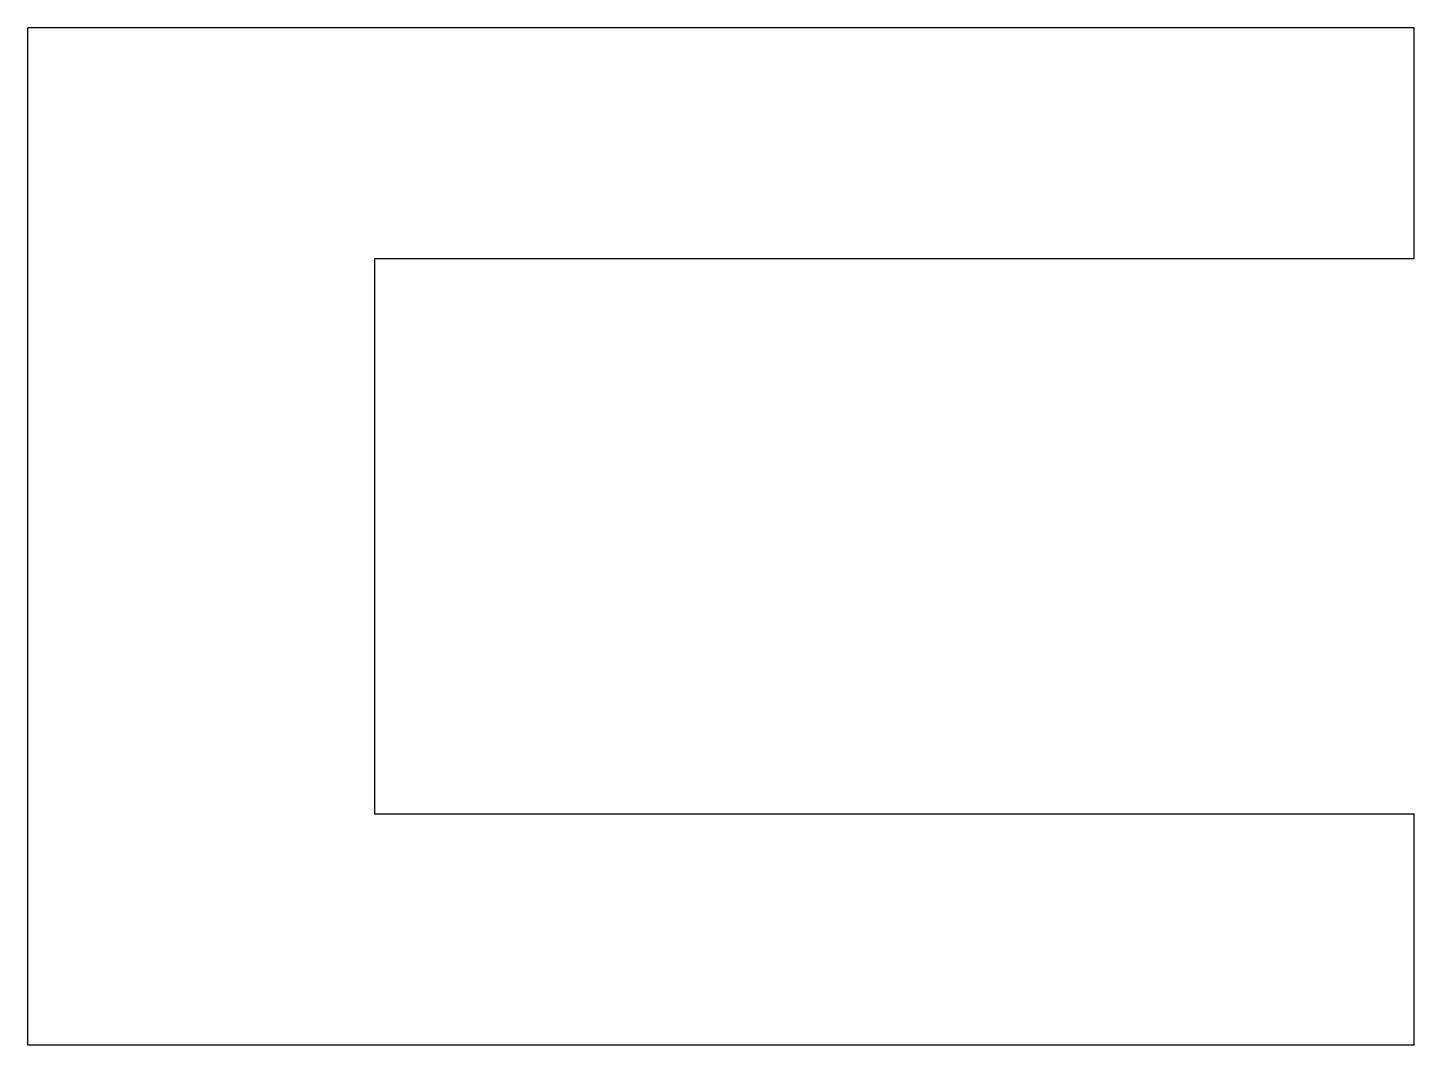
# Model space of a CAD drawing. Header units: metres. Extents: x -27.5 to 2.5, y -22 to 0.
import ezdxf

# ---------------------------------------------------------------- set-up
doc = ezdxf.new("R2010")
doc.units = ezdxf.units.M

msp = doc.modelspace()

# ---------------------------------------------------------------- linework, layer by layer
for points in [[(2.5, 0), (1.9, 0), (1.3, 0), (0.7, 0), (0.1, 0), (-0.5, 0), (-1.1, 0), (-1.7, 0), (-2.3, 0), (-2.9, 0), (-3.5, 0), (-4.1, 0), (-4.7, 0), (-5.3, 0), (-5.9, 0), (-6.5, 0), (-7.1, 0), (-7.7, 0), (-8.3, 0), (-8.9, 0), (-9.5, 0), (-10.1, 0), (-10.7, 0), (-11.3, 0), (-11.9, 0), (-12.5, 0), (-13.1, 0), (-13.7, 0), (-14.3, 0), (-14.9, 0), (-15.5, 0), (-16.1, 0), (-16.7, 0), (-17.3, 0), (-17.9, 0), (-18.5, 0), (-19.1, 0), (-19.7, 0), (-20.3, 0), (-20.9, 0), (-21.5, 0), (-22.1, 0), (-22.7, 0), (-23.3, 0), (-23.9, 0), (-24.5, 0), (-25.1, 0), (-25.7, 0), (-26.3, 0), (-26.9, 0), (-27.5, 0)], [(-27.5, -22), (-27.5, -21.56), (-27.5, -21.12), (-27.5, -20.68), (-27.5, -20.24), (-27.5, -19.8), (-27.5, -19.36), (-27.5, -18.92), (-27.5, -18.48), (-27.5, -18.04), (-27.5, -17.6), (-27.5, -17.16), (-27.5, -16.72), (-27.5, -16.28), (-27.5, -15.84), (-27.5, -15.4), (-27.5, -14.96), (-27.5, -14.52), (-27.5, -14.08), (-27.5, -13.64), (-27.5, -13.2), (-27.5, -12.76), (-27.5, -12.32), (-27.5, -11.88), (-27.5, -11.44), (-27.5, -11), (-27.5, -10.56), (-27.5, -10.12), (-27.5, -9.68), (-27.5, -9.24), (-27.5, -8.8), (-27.5, -8.36), (-27.5, -7.92), (-27.5, -7.48), (-27.5, -7.04), (-27.5, -6.6), (-27.5, -6.16), (-27.5, -5.72), (-27.5, -5.28), (-27.5, -4.84), (-27.5, -4.4), (-27.5, -3.96), (-27.5, -3.52), (-27.5, -3.08), (-27.5, -2.64), (-27.5, -2.2), (-27.5, -1.76), (-27.5, -1.32), (-27.5, -0.88), (-27.5, -0.44), (-27.5, 0)], [(2.5, -5), (2.5, -4.9), (2.5, -4.8), (2.5, -4.7), (2.5, -4.6), (2.5, -4.5), (2.5, -4.4), (2.5, -4.3), (2.5, -4.2), (2.5, -4.1), (2.5, -4), (2.5, -3.9), (2.5, -3.8), (2.5, -3.7), (2.5, -3.6), (2.5, -3.5), (2.5, -3.4), (2.5, -3.3), (2.5, -3.2), (2.5, -3.1), (2.5, -3), (2.5, -2.9), (2.5, -2.8), (2.5, -2.7), (2.5, -2.6), (2.5, -2.5), (2.5, -2.4), (2.5, -2.3), (2.5, -2.2), (2.5, -2.1), (2.5, -2), (2.5, -1.9), (2.5, -1.8), (2.5, -1.7), (2.5, -1.6), (2.5, -1.5), (2.5, -1.4), (2.5, -1.3), (2.5, -1.2), (2.5, -1.1), (2.5, -1), (2.5, -0.9), (2.5, -0.8), (2.5, -0.7), (2.5, -0.6), (2.5, -0.5), (2.5, -0.4), (2.5, -0.3), (2.5, -0.2), (2.5, -0.1), (2.5, 0)], [(2.5, -5), (2.05, -5), (1.6, -5), (1.15, -5), (0.7, -5), (0.25, -5), (-0.2, -5), (-0.65, -5), (-1.1, -5), (-1.55, -5), (-2, -5), (-2.45, -5), (-2.9, -5), (-3.35, -5), (-3.8, -5), (-4.25, -5), (-4.7, -5), (-5.15, -5), (-5.6, -5), (-6.05, -5), (-6.5, -5), (-6.95, -5), (-7.4, -5), (-7.85, -5), (-8.3, -5), (-8.75, -5), (-9.2, -5), (-9.65, -5), (-10.1, -5), (-10.55, -5), (-11, -5), (-11.45, -5), (-11.9, -5), (-12.35, -5), (-12.8, -5), (-13.25, -5), (-13.7, -5), (-14.15, -5), (-14.6, -5), (-15.05, -5), (-15.5, -5), (-15.95, -5), (-16.4, -5), (-16.85, -5), (-17.3, -5), (-17.75, -5), (-18.2, -5), (-18.65, -5), (-19.1, -5), (-19.55, -5), (-20, -5)], [(-20, -5), (-20, -5.24), (-20, -5.48), (-20, -5.72), (-20, -5.96), (-20, -6.2), (-20, -6.44), (-20, -6.68), (-20, -6.92), (-20, -7.16), (-20, -7.4), (-20, -7.64), (-20, -7.88), (-20, -8.12), (-20, -8.36), (-20, -8.6), (-20, -8.84), (-20, -9.08), (-20, -9.32), (-20, -9.56), (-20, -9.8), (-20, -10.04), (-20, -10.28), (-20, -10.52), (-20, -10.76), (-20, -11), (-20, -11.24), (-20, -11.48), (-20, -11.72), (-20, -11.96), (-20, -12.2), (-20, -12.44), (-20, -12.68), (-20, -12.92), (-20, -13.16), (-20, -13.4), (-20, -13.64), (-20, -13.88), (-20, -14.12), (-20, -14.36), (-20, -14.6), (-20, -14.84), (-20, -15.08), (-20, -15.32), (-20, -15.56), (-20, -15.8), (-20, -16.04), (-20, -16.28), (-20, -16.52), (-20, -16.76), (-20, -17)], [(-20, -17), (-19.55, -17), (-19.1, -17), (-18.65, -17), (-18.2, -17), (-17.75, -17), (-17.3, -17), (-16.85, -17), (-16.4, -17), (-15.95, -17), (-15.5, -17), (-15.05, -17), (-14.6, -17), (-14.15, -17), (-13.7, -17), (-13.25, -17), (-12.8, -17), (-12.35, -17), (-11.9, -17), (-11.45, -17), (-11, -17), (-10.55, -17), (-10.1, -17), (-9.65, -17), (-9.2, -17), (-8.75, -17), (-8.3, -17), (-7.85, -17), (-7.4, -17), (-6.95, -17), (-6.5, -17), (-6.05, -17), (-5.6, -17), (-5.15, -17), (-4.7, -17), (-4.25, -17), (-3.8, -17), (-3.35, -17), (-2.9, -17), (-2.45, -17), (-2, -17), (-1.55, -17), (-1.1, -17), (-0.65, -17), (-0.2, -17), (0.25, -17), (0.7, -17), (1.15, -17), (1.6, -17), (2.05, -17), (2.5, -17)], [(2.5, -22), (2.5, -21.9), (2.5, -21.8), (2.5, -21.7), (2.5, -21.6), (2.5, -21.5), (2.5, -21.4), (2.5, -21.3), (2.5, -21.2), (2.5, -21.1), (2.5, -21), (2.5, -20.9), (2.5, -20.8), (2.5, -20.7), (2.5, -20.6), (2.5, -20.5), (2.5, -20.4), (2.5, -20.3), (2.5, -20.2), (2.5, -20.1), (2.5, -20), (2.5, -19.9), (2.5, -19.8), (2.5, -19.7), (2.5, -19.6), (2.5, -19.5), (2.5, -19.4), (2.5, -19.3), (2.5, -19.2), (2.5, -19.1), (2.5, -19), (2.5, -18.9), (2.5, -18.8), (2.5, -18.7), (2.5, -18.6), (2.5, -18.5), (2.5, -18.4), (2.5, -18.3), (2.5, -18.2), (2.5, -18.1), (2.5, -18), (2.5, -17.9), (2.5, -17.8), (2.5, -17.7), (2.5, -17.6), (2.5, -17.5), (2.5, -17.4), (2.5, -17.3), (2.5, -17.2), (2.5, -17.1), (2.5, -17)], [(2.5, -22), (1.9, -22), (1.3, -22), (0.7, -22), (0.1, -22), (-0.5, -22), (-1.1, -22), (-1.7, -22), (-2.3, -22), (-2.9, -22), (-3.5, -22), (-4.1, -22), (-4.7, -22), (-5.3, -22), (-5.9, -22), (-6.5, -22), (-7.1, -22), (-7.7, -22), (-8.3, -22), (-8.9, -22), (-9.5, -22), (-10.1, -22), (-10.7, -22), (-11.3, -22), (-11.9, -22), (-12.5, -22), (-13.1, -22), (-13.7, -22), (-14.3, -22), (-14.9, -22), (-15.5, -22), (-16.1, -22), (-16.7, -22), (-17.3, -22), (-17.9, -22), (-18.5, -22), (-19.1, -22), (-19.7, -22), (-20.3, -22), (-20.9, -22), (-21.5, -22), (-22.1, -22), (-22.7, -22), (-23.3, -22), (-23.9, -22), (-24.5, -22), (-25.1, -22), (-25.7, -22), (-26.3, -22), (-26.9, -22), (-27.5, -22)]]:
    msp.add_lwpolyline(points)

doc.saveas('drawing.dxf')
